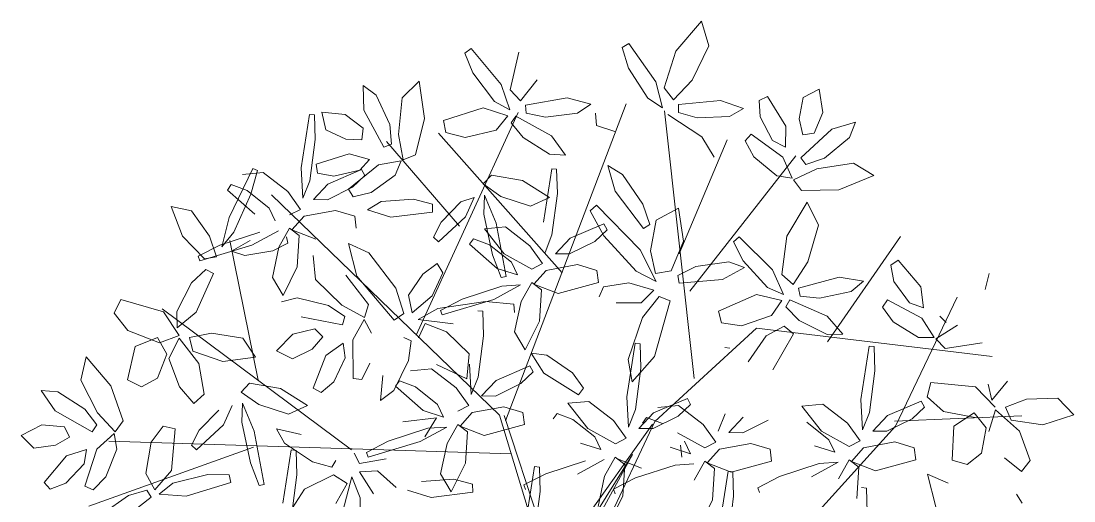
# Model space of a CAD drawing. Header units: inches. Extents: x -9985691 to 3643, y -3270716 to 4788.
# Drawn here: x -4986704.92 to -4986667.15, y -3264624.21 to -3264606.98 of the extents above; entities that cross this region are included whole.
import ezdxf

# ---------------------------------------------------------------- set-up
doc = ezdxf.new("R2010")
doc.units = ezdxf.units.IN
doc.header["$LTSCALE"] = 2
doc.header["$MEASUREMENT"] = 0
doc.layers.get('0').update_dxf_attribs({"linetype": 'CONTINUOUS'})
doc.layers.add('plants', color=105, linetype='CONTINUOUS', lineweight=18)

# ---------------------------------------------------------------- blocks, each defined once
blk = doc.blocks.new('Planta(planta)002')
at = {"color": 64}
for p, q in [((0.5784, 0.4298), (0.574, 0.446)), ((0.6081, 0.3782), (0.6101, 0.4122)), ((0.6101, 0.4122), (0.6318, 0.4104)), ((0.6318, 0.4104), (0.6541, 0.3675)), ((0.6858, 0.3877), (0.7302, 0.4131)), ((0.7302, 0.4131), (0.7324, 0.3773)), ((0.6584, 0.3463), (0.6858, 0.3877)), ((0.7324, 0.3773), (0.6986, 0.3419)), ((0.5615, 0.3422), (0.5894, 0.3469)), ((0.3516, 0.1386), (0.408, 0.1708)), ((0.281, 0.1062), (0.2277, 0.1432)), ((0.3124, 0.1319), (0.3161, 0.1252)), ((0.3161, 0.1252), (0.3516, 0.1386)), ((0.2335, 0.12), (0.3039, 0.0737)), ((0.2549, 0.0858), (0.207, 0.0994)), ((0.3084, 0.0799), (0.281, 0.1062)), ((0.3062, 0.0784), (0.3608, 0.1133)), ((0.3732, 0.099), (0.3598, 0.0707)), ((0.3608, 0.1133), (0.3732, 0.099)), ((0.2929, 0.0553), (0.2549, 0.0858)), ((0.2917, 0.0409), (0.3062, 0.0784)), ((0.3039, 0.0737), (0.3084, 0.0799)), ((0.3598, 0.0707), (0.3203, 0.0407)), ((0.4044, 0.0665), (0.3637, 0.0503)), ((0.2914, 0.0364), (0.2929, 0.0553)), ((0.3637, 0.0503), (0.3492, 0.034)), ((0.2584, 0.0441), (0.2914, 0.0364)), ((0.3203, 0.0407), (0.2917, 0.0409)), ((0.3492, 0.034), (0.3823, 0.0346)), ((0.2558, 0.0061), (0.2769, 0.0263)), ((0.3069, 0.0226), (0.2956, -0.0249)), ((0.3245, 0.0293), (0.3069, 0.0226)), ((0.3318, -0.0038), (0.3245, 0.0293)), ((0.3672, 0.0102), (0.3399, 0.0206)), ((0.1994, -0.0261), (0.2558, 0.0061)), ((0.285, 0.0122), (0.2713, -0.018)), ((0.272, 0.0057), (0.2844, -0.0086)), ((0.2935, -0.0079), (0.285, 0.0122)), ((0.1661, -0.0218), (0.1182, -0.0083)), ((0.328, -0.0519), (0.3318, -0.0038)), ((0.1639, -0.0395), (0.1994, -0.0261)), ((0.2042, -0.0524), (0.1661, -0.0218)), ((0.2029, -0.0668), (0.2174, -0.0293)), ((0.1278, -0.0394), (0.1696, -0.0635)), ((0.1602, -0.0328), (0.1639, -0.0395)), ((0.3156, -0.0412), (0.2749, -0.0574)), ((0.3419, -0.0394), (0.3156, -0.0412)), ((0.3454, -0.0493), (0.3419, -0.0394)), ((0.1696, -0.0635), (0.2026, -0.0712)), ((0.2026, -0.0712), (0.2042, -0.0524)), ((0.2749, -0.0574), (0.2604, -0.0737)), ((0.2809, -0.0762), (0.2906, -0.0517)), ((0.2935, -0.0731), (0.3454, -0.0493)), ((0.304, -0.074), (0.328, -0.0519)), ((0.1881, -0.0813), (0.1435, -0.0968)), ((0.2357, -0.0783), (0.2181, -0.085)), ((0.243, -0.1114), (0.2357, -0.0783)), ((0.2604, -0.0737), (0.2935, -0.0731)), ((0.2704, -0.0751), (0.2809, -0.0762)), ((0.1962, -0.0955), (0.1825, -0.1257)), ((0.2047, -0.1156), (0.1962, -0.0955)), ((0.2181, -0.085), (0.2069, -0.1326)), ((0.2511, -0.0871), (0.2843, -0.1207)), ((0.2785, -0.0974), (0.2511, -0.0871)), ((0.037, -0.108), (0.1073, -0.1543)), ((0.1106, -0.1337), (0.167, -0.1016)), ((0.2392, -0.1596), (0.243, -0.1114)), ((0.1118, -0.1481), (0.0844, -0.1218)), ((0.2018, -0.1593), (0.2047, -0.1156)), ((0.0751, -0.1472), (0.1106, -0.1337)), ((0.2069, -0.1326), (0.2152, -0.1817)), ((0.1073, -0.1543), (0.1118, -0.1481)), ((0.1921, -0.1838), (0.2018, -0.1593)), ((0.2152, -0.1817), (0.2392, -0.1596)), ((0.2249, -0.2409), (0.2362, -0.1785)), ((0.2362, -0.1785), (0.2488, -0.1795)), ((0.2488, -0.1795), (0.2549, -0.2083)), ((0.1817, -0.1827), (0.1921, -0.1838)), ((0.0905, -0.2446), (0.1452, -0.2097)), ((0.1452, -0.2097), (0.1576, -0.2239)), ((0.2549, -0.2083), (0.2488, -0.2566)), ((0.1576, -0.2239), (0.1442, -0.2523)), ((0.2346, -0.2767), (0.2249, -0.2409)), ((0.1442, -0.2523), (0.1047, -0.2823)), ((0.1888, -0.2565), (0.148, -0.2727)), ((0.2151, -0.2547), (0.1888, -0.2565)), ((0.2186, -0.2646), (0.2151, -0.2547)), ((0.2488, -0.2566), (0.2346, -0.2767)), ((0.148, -0.2727), (0.1336, -0.289)), ((0.1667, -0.2884), (0.2186, -0.2646)), ((-0.0615, -0.3309), (-0.0614, -0.2918)), ((0.1047, -0.2823), (0.0761, -0.2821)), ((0.1089, -0.2936), (0.0913, -0.3004)), ((0.1162, -0.3268), (0.1089, -0.2936)), ((0.1336, -0.289), (0.1667, -0.2884)), ((0.2323, -0.2869), (0.242, -0.318)), ((0.2802, -0.3005), (0.2323, -0.2869)), ((0.0613, -0.2966), (0.0167, -0.3121)), ((0.0402, -0.3169), (0.0613, -0.2966)), ((0.0694, -0.3108), (0.0556, -0.341)), ((0.0778, -0.3309), (0.0694, -0.3108)), ((0.1243, -0.3024), (0.1574, -0.336)), ((0.1516, -0.3128), (0.1243, -0.3024)), ((-0.1107, -0.3224), (-0.0951, -0.3538)), ((-0.0925, -0.3111), (-0.0816, -0.3503)), ((0.0167, -0.3121), (-0.0554, -0.3557)), ((-0.0162, -0.349), (0.0402, -0.3169)), ((0.0613, -0.3179), (0.0216, -0.3525)), ((0.0268, -0.3116), (0.0613, -0.3179)), ((0.1123, -0.3749), (0.1162, -0.3268)), ((0.1227, -0.3736), (0.1378, -0.3241)), ((0.1378, -0.3241), (0.1691, -0.3473)), ((0.2049, -0.3498), (0.1516, -0.3128)), ((0.242, -0.318), (0.2838, -0.3422)), ((-0.0951, -0.3538), (-0.1441, -0.3285)), ((-0.0816, -0.3503), (-0.0615, -0.3309)), ((-0.0717, -0.3589), (-0.0387, -0.3333)), ((0.0556, -0.341), (0.0548, -0.3981)), ((0.075, -0.3746), (0.0778, -0.3309)), ((0.2642, -0.338), (0.273, -0.348)), ((-0.1426, -0.3446), (-0.1078, -0.3525)), ((-0.1078, -0.3525), (-0.112, -0.3771)), ((-0.0652, -0.3759), (-0.0717, -0.3589)), ((-0.0554, -0.3557), (-0.0517, -0.3625)), ((-0.0517, -0.3625), (-0.0162, -0.349)), ((0.1691, -0.3473), (0.1709, -0.3962)), ((0.2323, -0.3761), (0.2049, -0.3498)), ((0.273, -0.348), (0.2463, -0.3832)), ((0.0653, -0.3992), (0.075, -0.3746)), ((0.0884, -0.397), (0.1123, -0.3749)), ((0.2577, -0.3755), (0.1856, -0.4191)), ((0.2278, -0.3823), (0.2323, -0.3761)), ((-0.1052, -0.3871), (-0.1191, -0.415)), ((-0.0928, -0.3894), (-0.1052, -0.3871)), ((0.2463, -0.3832), (0.1887, -0.4307)), ((0.2248, -0.4124), (0.2811, -0.3802)), ((0.0481, -0.3957), (0.0227, -0.4005)), ((0.0227, -0.4005), (0.054, -0.4242)), ((0.0979, -0.4101), (0.0481, -0.3957)), ((0.0548, -0.3981), (0.0653, -0.3992)), ((0.1555, -0.4421), (0.187, -0.3968)), ((0.1709, -0.3962), (0.1584, -0.4296)), ((0.1238, -0.4276), (0.0979, -0.4101)), ((0.1584, -0.4296), (0.1346, -0.4222)), ((0.1856, -0.4191), (0.1893, -0.4258)), ((0.1893, -0.4258), (0.2248, -0.4124)), ((0.1198, -0.4396), (0.1238, -0.4276)), ((0.1887, -0.4307), (0.1555, -0.4421)), ((-0.1187, -0.4909), (-0.0993, -0.4567)), ((0.0194, -0.4552), (0.0276, -0.4439)), ((0.0638, -0.4961), (0.0194, -0.4552)), ((0.0276, -0.4439), (0.0548, -0.452)), ((-0.0299, -0.4776), (-0.0044, -0.474)), ((-0.0044, -0.474), (0.0353, -0.4858)), ((0.1412, -0.5579), (0.1296, -0.4687)), ((-0.0593, -0.4794), (-0.0893, -0.4923)), ((-0.0678, -0.5285), (-0.0593, -0.4794)), ((-0.0331, -0.4912), (-0.0299, -0.4776)), ((0.0353, -0.4858), (0.0496, -0.5036)), ((0.0909, -0.4811), (0.0989, -0.5042)), ((-0.0893, -0.4923), (-0.1089, -0.5364)), ((0.0175, -0.5104), (-0.0331, -0.4912)), ((0.0496, -0.5036), (0.0175, -0.5104)), ((0.0989, -0.5042), (0.0638, -0.4961)), ((0.0924, -0.5447), (0.1017, -0.5058)), ((0.1017, -0.5058), (0.1207, -0.5147)), ((0.0365, -0.5796), (0.0705, -0.5236)), ((0.0705, -0.5236), (0.0825, -0.5293)), ((0.1207, -0.5147), (0.131, -0.5717)), ((-0.1089, -0.5364), (-0.113, -0.5701)), ((-0.0942, -0.5696), (-0.0678, -0.5285)), ((-0.021, -0.5457), (0.0107, -0.5329)), ((0.0107, -0.5329), (0.0358, -0.5334)), ((0.0358, -0.5334), (0.0368, -0.5514)), ((0.0825, -0.5293), (0.078, -0.5595)), ((-0.1379, -0.5663), (-0.1693, -0.5558)), ((-0.0285, -0.5726), (-0.021, -0.5457)), ((0.0368, -0.5514), (0.0079, -0.5711)), ((0.0946, -0.602), (0.0924, -0.5447)), ((-0.3905, -0.5745), (-0.328, -0.5638)), ((-0.328, -0.5638), (-0.3246, -0.5759)), ((-0.316, -0.5674), (-0.2758, -0.5682)), ((-0.3064, -0.5944), (-0.316, -0.5674)), ((-0.2758, -0.5682), (-0.2243, -0.6075)), ((-0.2261, -0.561), (-0.2261, -0.5715)), ((-0.2261, -0.5715), (-0.2007, -0.5785)), ((-0.113, -0.5701), (-0.0942, -0.5696)), ((0.0079, -0.5711), (-0.0285, -0.5726)), ((0.078, -0.5595), (0.0544, -0.6039)), ((-0.3246, -0.5759), (-0.3496, -0.5916)), ((-0.2007, -0.5785), (-0.1569, -0.5768)), ((-0.3496, -0.5916), (-0.3971, -0.6024)), ((-0.2647, -0.6212), (-0.3064, -0.5944)), ((-0.0968, -0.6228), (-0.0578, -0.5899)), ((-0.0578, -0.5899), (-0.0491, -0.6246)), ((0.0544, -0.6039), (0.033, -0.6179)), ((-0.2335, -0.6241), (-0.2647, -0.6212)), ((-0.2243, -0.6075), (-0.2335, -0.6241)), ((-0.1758, -0.6125), (-0.1541, -0.6103)), ((-0.1715, -0.6463), (-0.1758, -0.6125)), ((-0.1541, -0.6103), (-0.1244, -0.6485)), ((-0.3804, -0.6384), (-0.352, -0.6374)), ((-0.352, -0.6374), (-0.3086, -0.6535)), ((-0.1163, -0.6686), (-0.0968, -0.6228)), ((-0.0491, -0.6246), (-0.076, -0.6656)), ((0.0421, -0.6225), (0.0517, -0.6537)), ((0.09, -0.6361), (0.0421, -0.6225)), ((-0.3846, -0.6517), (-0.3804, -0.6384)), ((-0.3294, -0.6763), (-0.3846, -0.6517)), ((-0.3086, -0.6535), (-0.2936, -0.6729)), ((-0.1497, -0.6886), (-0.1715, -0.6463)), ((-0.1244, -0.6485), (-0.1155, -0.6974)), ((-0.1039, -0.6866), (-0.1163, -0.6686)), ((-0.076, -0.6656), (-0.1039, -0.6866)), ((-0.4011, -0.677), (-0.3597, -0.6757)), ((-0.3597, -0.6757), (-0.3406, -0.688)), ((-0.2936, -0.6729), (-0.3294, -0.6763)), ((-0.2904, -0.6735), (-0.2696, -0.6759)), ((-0.2869, -0.7134), (-0.2904, -0.6735)), ((-0.2696, -0.6759), (-0.2417, -0.7267)), ((-0.2109, -0.6901), (-0.1843, -0.6805)), ((-0.1843, -0.6805), (-0.1471, -0.6951)), ((-0.3689, -0.7046), (-0.4229, -0.7025)), ((-0.3406, -0.688), (-0.3689, -0.7046)), ((-0.3288, -0.7643), (-0.3144, -0.7003)), ((-0.3144, -0.7003), (-0.3012, -0.7019)), ((-0.3012, -0.7019), (-0.2958, -0.7319)), ((-0.2175, -0.7137), (-0.2109, -0.6901)), ((-0.1155, -0.6974), (-0.1497, -0.6886)), ((-0.1471, -0.6951), (-0.1371, -0.7234)), ((-0.1413, -0.7155), (-0.1125, -0.7003)), ((-0.1125, -0.7003), (-0.1014, -0.7432)), ((-0.2666, -0.767), (-0.2869, -0.7134)), ((-0.1711, -0.7393), (-0.2175, -0.7137)), ((-0.1603, -0.7648), (-0.1413, -0.7155)), ((-0.1058, -0.7105), (-0.0677, -0.7053)), ((-0.0873, -0.7282), (-0.1058, -0.7105)), ((-0.3941, -0.7504), (-0.3681, -0.7281)), ((-0.3681, -0.7281), (-0.3442, -0.7206)), ((-0.3442, -0.7206), (-0.3375, -0.7373)), ((-0.2958, -0.7319), (-0.3042, -0.7816)), ((-0.2417, -0.7267), (-0.234, -0.7851)), ((-0.1371, -0.7234), (-0.1711, -0.7393)), ((-0.3375, -0.7373), (-0.3587, -0.7652)), ((-0.1014, -0.7432), (-0.1321, -0.8053)), ((-0.3587, -0.7652), (-0.3927, -0.7782)), ((-0.32, -0.8017), (-0.3288, -0.7643)), ((-0.234, -0.7851), (-0.2666, -0.767)), ((-0.1543, -0.7986), (-0.1603, -0.7648)), ((-0.3042, -0.7816), (-0.32, -0.8017)), ((-0.1321, -0.8053), (-0.1543, -0.7986))]:
    blk.add_line(p, q, dxfattribs=at)
at = {"color": 66}
for p, q in [((0.6541, 0.3675), (0.654, 0.3177)), ((0.5089, 0.3064), (0.4799, 0.3503)), ((0.5894, 0.3469), (0.6233, 0.3257)), ((0.6673, 0.3263), (0.6584, 0.3463)), ((0.5198, 0.3397), (0.5089, 0.3064)), ((0.5507, 0.3202), (0.5615, 0.3422)), ((0.654, 0.3177), (0.622, 0.3327)), ((0.6986, 0.3419), (0.6673, 0.3263)), ((0.5917, 0.2866), (0.5507, 0.3202)), ((0.6233, 0.3257), (0.6281, 0.2961)), ((0.6564, 0.3144), (0.6596, 0.2702)), ((0.6281, 0.2961), (0.5917, 0.2866)), ((0.5978, 0.2595), (0.6253, 0.3046)), ((0.6612, 0.3031), (0.6996, 0.3013)), ((0.6761, 0.2824), (0.6612, 0.3031)), ((0.4289, 0.2509), (0.4015, 0.2771)), ((0.4583, 0.243), (0.513, 0.278)), ((0.5254, 0.2637), (0.512, 0.2353)), ((0.513, 0.278), (0.5254, 0.2637)), ((0.6596, 0.2702), (0.6181, 0.2147)), ((0.4451, 0.2199), (0.4071, 0.2505)), ((0.4244, 0.2446), (0.4289, 0.2509)), ((0.5976, 0.2253), (0.5978, 0.2595)), ((0.4439, 0.2055), (0.4583, 0.243)), ((0.512, 0.2353), (0.4725, 0.2053)), ((0.5566, 0.2312), (0.5159, 0.2149)), ((0.5829, 0.2329), (0.5566, 0.2312)), ((0.5864, 0.223), (0.5829, 0.2329)), ((0.6721, 0.1957), (0.7173, 0.2319)), ((0.4436, 0.2011), (0.4451, 0.2199)), ((0.5159, 0.2149), (0.5014, 0.1987)), ((0.5345, 0.1992), (0.5864, 0.223)), ((0.6181, 0.2147), (0.5976, 0.2253)), ((0.4106, 0.2088), (0.4436, 0.2011)), ((0.4725, 0.2053), (0.4439, 0.2055)), ((0.5014, 0.1987), (0.5345, 0.1992)), ((0.4291, 0.191), (0.3845, 0.1755)), ((0.408, 0.1708), (0.4291, 0.191)), ((0.4591, 0.1873), (0.4478, 0.1397)), ((0.4767, 0.194), (0.4591, 0.1873)), ((0.484, 0.1609), (0.4767, 0.194)), ((0.4921, 0.1852), (0.5252, 0.1517)), ((0.5194, 0.1749), (0.4921, 0.1852)), ((0.6733, 0.1747), (0.6721, 0.1957)), ((0.712, 0.1851), (0.6733, 0.1747)), ((0.4372, 0.1768), (0.4234, 0.1467)), ((0.4456, 0.1568), (0.4372, 0.1768)), ((0.5727, 0.1378), (0.5194, 0.1749)), ((0.6568, 0.1534), (0.6733, 0.1715)), ((0.6733, 0.1715), (0.6829, 0.1368)), ((0.7039, 0.1558), (0.7032, 0.1691)), ((0.7822, 0.18), (0.8047, 0.1679)), ((0.4428, 0.113), (0.4456, 0.1568)), ((0.4801, 0.1128), (0.484, 0.1609)), ((0.5252, 0.1517), (0.5956, 0.1053)), ((0.6485, 0.1079), (0.6568, 0.1534)), ((0.4478, 0.1397), (0.4562, 0.0907)), ((0.6001, 0.1115), (0.5727, 0.1378)), ((0.6829, 0.1368), (0.6682, 0.0782)), ((0.6875, 0.1069), (0.6963, 0.1279)), ((0.6963, 0.1279), (0.7176, 0.1029)), ((0.4562, 0.0907), (0.4801, 0.1128)), ((0.5956, 0.1053), (0.6001, 0.1115)), ((0.6543, 0.0801), (0.6485, 0.1079)), ((0.696, 0.0663), (0.6875, 0.1069)), ((0.6682, 0.0782), (0.6543, 0.0801)), ((0.4434, -0.0593), (0.4479, -0.0531)), ((0.3317, -0.1345), (0.2785, -0.0974)), ((0.2843, -0.1207), (0.3546, -0.167)), ((0.3069, -0.1305), (0.3595, -0.131)), ((0.3285, -0.1581), (0.3069, -0.1305)), ((0.3591, -0.1608), (0.3317, -0.1345)), ((0.3595, -0.131), (0.44, -0.171)), ((0.3919, -0.1853), (0.3285, -0.1581)), ((0.3546, -0.167), (0.3591, -0.1608)), ((0.44, -0.171), (0.4336, -0.188)), ((0.4336, -0.188), (0.3919, -0.1853)), ((0.4074, -0.2022), (0.3814, -0.2315)), ((0.4353, -0.201), (0.4074, -0.2022)), ((0.4175, -0.2376), (0.4353, -0.201)), ((0.4386, -0.2412), (0.4477, -0.2074)), ((0.3864, -0.2624), (0.4175, -0.2376)), ((0.4459, -0.3156), (0.4386, -0.2412)), ((0.3705, -0.2571), (0.3864, -0.2624)), ((0.3315, -0.3079), (0.3862, -0.273)), ((0.3862, -0.273), (0.3985, -0.2873)), ((0.3985, -0.2873), (0.3852, -0.3157)), ((0.3183, -0.331), (0.2802, -0.3005)), ((0.3171, -0.3454), (0.3315, -0.3079)), ((0.3852, -0.3157), (0.3457, -0.3456)), ((0.4298, -0.3198), (0.389, -0.3361)), ((0.4561, -0.318), (0.4298, -0.3198)), ((0.4596, -0.3279), (0.4561, -0.318)), ((0.2838, -0.3422), (0.3168, -0.3499)), ((0.3168, -0.3499), (0.3183, -0.331)), ((0.389, -0.3361), (0.3745, -0.3523)), ((0.3022, -0.36), (0.2577, -0.3755)), ((0.2811, -0.3802), (0.3022, -0.36)), ((0.3457, -0.3456), (0.3171, -0.3454)), ((0.3499, -0.357), (0.3322, -0.3637)), ((0.3571, -0.3901), (0.3499, -0.357)), ((0.3104, -0.3741), (0.2966, -0.4043)), ((0.3188, -0.3942), (0.3104, -0.3741)), ((0.3322, -0.3637), (0.321, -0.4112)), ((0.2968, -0.3856), (0.2905, -0.39)), ((0.2905, -0.39), (0.3076, -0.4239)), ((0.3478, -0.4527), (0.2968, -0.3856)), ((0.3533, -0.4382), (0.3571, -0.3901)), ((0.2966, -0.4043), (0.2958, -0.4614)), ((0.316, -0.438), (0.3188, -0.3942)), ((0.3076, -0.4239), (0.3455, -0.4765)), ((0.321, -0.4112), (0.3294, -0.4603)), ((0.3063, -0.4625), (0.316, -0.438)), ((0.3294, -0.4603), (0.3533, -0.4382)), ((0.1974, -0.4503), (0.1571, -0.4559)), ((0.1571, -0.4559), (0.1737, -0.4784)), ((0.2353, -0.4622), (0.1974, -0.4503)), ((0.3679, -0.4954), (0.3478, -0.4527)), ((0.1296, -0.4687), (0.1473, -0.4646)), ((0.1473, -0.4646), (0.1683, -0.5007)), ((0.2398, -0.4784), (0.2353, -0.4622)), ((0.2958, -0.4614), (0.3063, -0.4625)), ((0.1737, -0.4784), (0.2125, -0.4837)), ((0.2125, -0.4837), (0.2398, -0.4784)), ((0.3455, -0.4765), (0.3679, -0.4954)), ((0.3836, -0.4751), (0.3795, -0.5088)), ((0.1683, -0.5007), (0.1811, -0.5685)), ((0.3232, -0.4945), (0.2664, -0.4997)), ((0.2664, -0.4997), (0.2664, -0.5102)), ((0.3547, -0.505), (0.3232, -0.4945)), ((0.3356, -0.5155), (0.3547, -0.505)), ((0.2664, -0.5102), (0.2918, -0.5172)), ((0.2918, -0.5172), (0.3356, -0.5155)), ((0.2448, -0.5803), (0.2944, -0.5375)), ((0.2944, -0.5375), (0.3035, -0.5462)), ((0.3035, -0.5462), (0.2894, -0.5731)), ((0.1703, -0.6018), (0.1412, -0.5579)), ((0.1811, -0.5685), (0.1703, -0.6018)), ((0.2289, -0.615), (0.2448, -0.5803)), ((0.2894, -0.5731), (0.2531, -0.6079)), ((0.1959, -0.6086), (0.2083, -0.6229)), ((0.2531, -0.6079), (0.2289, -0.615)), ((0.2526, -0.6288), (0.2978, -0.619)), ((0.2978, -0.619), (0.3209, -0.6273)), ((0.3239, -0.6261), (0.3427, -0.6169)), ((0.0517, -0.6537), (0.0935, -0.6778)), ((0.0827, -0.681), (0.0485, -0.7085)), ((0.1073, -0.6716), (0.0827, -0.681)), ((-0.0677, -0.7053), (-0.0054, -0.7258)), ((0.0674, -0.7111), (-0.0047, -0.7547)), ((0.0345, -0.748), (0.0909, -0.7158)), ((0.0485, -0.7085), (0.0395, -0.7283)), ((0.0395, -0.7283), (0.071, -0.718)), ((-0.0387, -0.7412), (-0.0873, -0.7282)), ((-0.0054, -0.7258), (-0.0083, -0.7388)), ((-0.0083, -0.7388), (-0.0387, -0.7412)), ((-0.001, -0.7615), (0.0345, -0.748)), ((0.0172, -0.74), (0.0024, -0.7516)), ((0.0024, -0.7516), (0.0056, -0.8003)), ((0.0339, -0.7695), (0.0172, -0.74)), ((0.0345, -0.7439), (0.0761, -0.7662)), ((0.0637, -0.7457), (0.0345, -0.7439)), ((0.1064, -0.7399), (0.1056, -0.797)), ((-0.0047, -0.7547), (-0.001, -0.7615)), ((0.0444, -0.8166), (0.0339, -0.7695)), ((0.0056, -0.8003), (0.028, -0.8448)), ((0.028, -0.8448), (0.0444, -0.8166))]:
    blk.add_line(p, q, dxfattribs=at)
at = {"color": 44}
for p, q in [((0.5357, 0.213), (0.6745, 0.3539)), ((0.4984, -0.0432), (0.7119, 0.2578)), ((0.2048, 0.2194), (0.5304, 0.2194)), ((0.5304, 0.2194), (0.7439, 0.1554)), ((0.5571, 0.0529), (0.7546, 0.0272)), ((0.0139, 0.0198), (0.2849, -0.0624)), ((0.2233, -0.0539), (0, 0)), ((0.0116, -0.0155), (0.2233, -0.0539)), ((-0.0011, -0.0294), (0.2795, -0.0624)), ((-0.0011, -0.0294), (0.13, -0.2482)), ((0.0116, -0.027), (0.1348, -0.2425)), ((0.2849, -0.0624), (0.4984, -0.0432)), ((0.3756, -0.0624), (0.6532, -0.3763)), ((0.4717, -0.1585), (0.7386, -0.1777)), ((0.0972, -0.1949), (-0.3077, -0.671)), ((0.5037, -0.2098), (0.6852, -0.2738)), ((0.13, -0.2354), (0.6211, -0.4276)), ((0.13, -0.2482), (0.1461, -0.7414)), ((0.3596, -0.3251), (0.3916, -0.6133)), ((-0.0644, -0.3828), (-0.0995, -0.7478)), ((0.1354, -0.4276), (0.4984, -0.5429)), ((-0.1635, -0.498), (-0.4038, -0.6261)), ((0.3062, -0.4916), (0.3276, -0.6646)), ((-0.0817, -0.5628), (0.05, -0.7414))]:
    blk.add_line(p, q, dxfattribs=at)
at = {"color": 68}
for p, q in [((0.7176, 0.1029), (0.7249, 0.0493)), ((0.7114, 0.0457), (0.696, 0.0663)), ((0.5648, 0.0449), (0.5818, 0.0627)), ((0.5818, 0.0627), (0.5862, 0.0259)), ((0.7249, 0.0493), (0.7114, 0.0457)), ((0.5518, -0.002), (0.5648, 0.0449)), ((0.4676, 0.0194), (0.5309, 0.0055)), ((0.5862, 0.0259), (0.5661, -0.0342)), ((0.5988, -0.0018), (0.6397, 0.0275)), ((0.6397, 0.0275), (0.6647, 0.031)), ((0.6647, 0.031), (0.644, -0.0011)), ((0.5309, 0.0055), (0.5296, -0.0133)), ((0.5296, -0.0133), (0.5001, -0.024)), ((0.5538, -0.0314), (0.5518, -0.002)), ((0.581, -0.0264), (0.5988, -0.0018)), ((0.644, -0.0011), (0.5887, -0.0363)), ((0.5001, -0.024), (0.451, -0.0173)), ((0.5661, -0.0342), (0.5538, -0.0314)), ((0.5887, -0.0363), (0.581, -0.0264)), ((0.4855, -0.0627), (0.5289, -0.0387)), ((0.5289, -0.0387), (0.5572, -0.043)), ((0.5572, -0.043), (0.5375, -0.0781)), ((0.5571, -0.073), (0.5658, -0.0474)), ((0.5658, -0.0474), (0.5826, -0.0858)), ((0.5873, -0.0468), (0.5871, -0.0701)), ((0.6286, -0.0532), (0.5873, -0.0468)), ((0.4683, -0.0889), (0.4855, -0.0627)), ((0.6821, -0.0791), (0.6286, -0.0532)), ((0.5375, -0.0781), (0.4784, -0.1048)), ((0.5621, -0.1288), (0.5571, -0.073)), ((0.5871, -0.0701), (0.6366, -0.1043)), ((0.6967, -0.1165), (0.6821, -0.0791)), ((0.7442, -0.0928), (0.7973, -0.0674)), ((0.7973, -0.0674), (0.7902, -0.104)), ((0.4784, -0.1048), (0.4683, -0.0889)), ((0.5826, -0.0858), (0.5859, -0.1585)), ((0.7044, -0.1349), (0.7442, -0.0928)), ((0.6366, -0.1043), (0.6967, -0.1165)), ((0.7902, -0.104), (0.7454, -0.1399)), ((0.5563, -0.1203), (0.5191, -0.1331)), ((0.5461, -0.1441), (0.5563, -0.1203)), ((0.5741, -0.16), (0.5621, -0.1288)), ((0.5191, -0.1331), (0.4697, -0.1792)), ((0.5063, -0.1775), (0.5461, -0.1441)), ((0.7086, -0.1555), (0.7044, -0.1349)), ((0.7454, -0.1399), (0.7086, -0.1555)), ((0.7389, -0.157), (0.7658, -0.1426)), ((0.7658, -0.1426), (0.8156, -0.1352)), ((0.8396, -0.1441), (0.8068, -0.164)), ((0.8156, -0.1352), (0.8396, -0.1441)), ((0.5859, -0.1585), (0.5741, -0.16)), ((0.6952, -0.1789), (0.709, -0.1587)), ((0.709, -0.1587), (0.7233, -0.1917)), ((0.7415, -0.17), (0.7389, -0.157)), ((0.4697, -0.1792), (0.4773, -0.1891)), ((0.4773, -0.1891), (0.5063, -0.1775)), ((0.6933, -0.2252), (0.6952, -0.1789)), ((0.8068, -0.164), (0.7415, -0.17)), ((0.7233, -0.1917), (0.7169, -0.2518)), ((0.77, -0.1921), (0.7838, -0.1806)), ((0.7845, -0.2125), (0.77, -0.1921)), ((0.7838, -0.1806), (0.8169, -0.1921)), ((0.8169, -0.1921), (0.8397, -0.2204)), ((0.4477, -0.2074), (0.4677, -0.2588)), ((0.4564, -0.2168), (0.4758, -0.2011)), ((0.4758, -0.2011), (0.5228, -0.2183)), ((0.732, -0.2208), (0.7378, -0.1987)), ((0.7378, -0.1987), (0.7624, -0.2205)), ((0.8137, -0.2304), (0.7845, -0.2125)), ((0.4772, -0.2457), (0.4564, -0.2168)), ((0.5228, -0.2183), (0.5555, -0.2585)), ((0.7029, -0.2519), (0.6933, -0.2252)), ((0.7461, -0.2597), (0.732, -0.2208)), ((0.7624, -0.2205), (0.777, -0.2726)), ((0.8397, -0.2204), (0.8137, -0.2304)), ((0.4677, -0.2588), (0.4734, -0.3557)), ((0.5187, -0.2716), (0.4772, -0.2457)), ((0.5555, -0.2585), (0.5187, -0.2716)), ((0.7169, -0.2518), (0.7029, -0.2519)), ((0.7642, -0.278), (0.7461, -0.2597)), ((0.4954, -0.2775), (0.5069, -0.2744)), ((0.509, -0.349), (0.4954, -0.2775)), ((0.5069, -0.2744), (0.5232, -0.3035)), ((0.6515, -0.2704), (0.6622, -0.306)), ((0.777, -0.2726), (0.7642, -0.278)), ((0.7146, -0.2952), (0.7386, -0.2875)), ((0.7386, -0.2875), (0.7237, -0.3227)), ((0.5232, -0.3035), (0.5361, -0.358)), ((0.6622, -0.306), (0.6526, -0.3687)), ((0.6793, -0.3311), (0.7146, -0.2952)), ((0.4603, -0.3574), (0.4459, -0.3156)), ((0.7237, -0.3227), (0.6753, -0.3668)), ((0.4077, -0.3518), (0.4596, -0.3279)), ((0.666, -0.3584), (0.6793, -0.3311)), ((0.3745, -0.3523), (0.4077, -0.3518)), ((0.4734, -0.3557), (0.4603, -0.3574)), ((0.5311, -0.3846), (0.509, -0.349)), ((0.5361, -0.358), (0.5311, -0.3846)), ((0.6753, -0.3668), (0.666, -0.3584)), ((0.3926, -0.3761), (0.3652, -0.3658)), ((0.4459, -0.4131), (0.3926, -0.3761)), ((0.6504, -0.4084), (0.6546, -0.3817)), ((0.6546, -0.3817), (0.6778, -0.4166)), ((0.7174, -0.3766), (0.6756, -0.3774)), ((0.6756, -0.3774), (0.6794, -0.4004)), ((0.7746, -0.393), (0.7174, -0.3766)), ((0.3984, -0.3993), (0.4688, -0.4456)), ((0.6649, -0.4625), (0.6504, -0.4084)), ((0.6794, -0.4004), (0.7341, -0.4256)), ((0.7954, -0.4274), (0.7746, -0.393)), ((0.4332, -0.4181), (0.4033, -0.431)), ((0.4247, -0.4672), (0.4332, -0.4181)), ((0.4733, -0.4394), (0.4459, -0.4131)), ((0.5656, -0.4392), (0.5781, -0.4105)), ((0.6778, -0.4166), (0.6934, -0.4877)), ((0.4033, -0.431), (0.3836, -0.4751)), ((0.4688, -0.4456), (0.4733, -0.4394)), ((0.5783, -0.4532), (0.5656, -0.4392)), ((0.7341, -0.4256), (0.7954, -0.4274)), ((0.4834, -0.4634), (0.4987, -0.4441)), ((0.4987, -0.4441), (0.5065, -0.4804)), ((0.3984, -0.5083), (0.4247, -0.4672)), ((0.4749, -0.5113), (0.4834, -0.4634)), ((0.5216, -0.5068), (0.5596, -0.4738)), ((0.5596, -0.4738), (0.5842, -0.468)), ((0.5842, -0.468), (0.5665, -0.5019)), ((0.682, -0.4912), (0.6649, -0.4625)), ((0.5065, -0.4804), (0.492, -0.5421)), ((0.6934, -0.4877), (0.682, -0.4912)), ((0.5061, -0.5329), (0.5216, -0.5068)), ((0.5665, -0.5019), (0.5148, -0.5421)), ((0.3795, -0.5088), (0.3984, -0.5083)), ((0.4795, -0.5404), (0.4749, -0.5113)), ((0.5148, -0.5421), (0.5061, -0.5329)), ((0.4145, -0.5779), (0.4554, -0.55)), ((0.4554, -0.55), (0.484, -0.5517)), ((0.484, -0.5517), (0.4676, -0.5884)), ((0.492, -0.5421), (0.4795, -0.5404)), ((0.4867, -0.5816), (0.493, -0.5553)), ((0.493, -0.5553), (0.5133, -0.5919)), ((0.5143, -0.5526), (0.5162, -0.5759)), ((0.556, -0.5552), (0.5143, -0.5526)), ((0.3997, -0.6055), (0.4145, -0.5779)), ((0.4676, -0.5884), (0.4113, -0.6205)), ((0.4968, -0.6366), (0.4867, -0.5816)), ((0.5162, -0.5759), (0.5687, -0.6053)), ((0.1198, -0.6295), (0.0946, -0.602)), ((0.4113, -0.6205), (0.3997, -0.6055)), ((0.5133, -0.5919), (0.5232, -0.664)), ((0.3427, -0.6169), (0.3936, -0.6447)), ((0.1281, -0.6667), (0.09, -0.6361)), ((0.2083, -0.6229), (0.1949, -0.6513)), ((0.2292, -0.6449), (0.2526, -0.6288)), ((0.3209, -0.6273), (0.2925, -0.6495)), ((0.3483, -0.6578), (0.3239, -0.6261)), ((0.5116, -0.6665), (0.4968, -0.6366)), ((0.1268, -0.6811), (0.1413, -0.6436)), ((0.1949, -0.6513), (0.1555, -0.6813)), ((0.2328, -0.6584), (0.2292, -0.6449)), ((0.2925, -0.6495), (0.2328, -0.6584)), ((0.2658, -0.6537), (0.2395, -0.6555)), ((0.2693, -0.6636), (0.2658, -0.6537)), ((0.3936, -0.6447), (0.4315, -0.6897)), ((0.1266, -0.6855), (0.1281, -0.6667)), ((0.2395, -0.6555), (0.1988, -0.6717)), ((0.2175, -0.6874), (0.2693, -0.6636)), ((0.2325, -0.6887), (0.2666, -0.6652)), ((0.2666, -0.6652), (0.2894, -0.6653)), ((0.2894, -0.6653), (0.2745, -0.6945)), ((0.3181, -0.6616), (0.3301, -0.6558)), ((0.3404, -0.7232), (0.3181, -0.6616)), ((0.3301, -0.6558), (0.3508, -0.6783)), ((0.3943, -0.6921), (0.3483, -0.6578)), ((0.5232, -0.664), (0.5116, -0.6665)), ((0.0935, -0.6778), (0.1266, -0.6855)), ((0.1136, -0.68), (0.1073, -0.6716)), ((0.1555, -0.6813), (0.1268, -0.6811)), ((0.1988, -0.6717), (0.1843, -0.6879)), ((0.1843, -0.6879), (0.2175, -0.6874)), ((0.3508, -0.6783), (0.3705, -0.7246)), ((0.112, -0.6956), (0.0674, -0.7111)), ((0.1596, -0.6926), (0.142, -0.6993)), ((0.1669, -0.7257), (0.1596, -0.6926)), ((0.175, -0.7014), (0.2082, -0.7349)), ((0.2024, -0.7117), (0.175, -0.7014)), ((0.2193, -0.7108), (0.2325, -0.6887)), ((0.2745, -0.6945), (0.2279, -0.7218)), ((0.2878, -0.7139), (0.304, -0.6947)), ((0.304, -0.6947), (0.3186, -0.7052)), ((0.4315, -0.6897), (0.3943, -0.6921)), ((0.1286, -0.7298), (0.1201, -0.7098)), ((0.2556, -0.7488), (0.2024, -0.7117)), ((0.2279, -0.7218), (0.2193, -0.7108)), ((0.2779, -0.7467), (0.2878, -0.7139)), ((0.3186, -0.7052), (0.3157, -0.7401)), ((0.1257, -0.7736), (0.1286, -0.7298)), ((0.1631, -0.7738), (0.1669, -0.7257)), ((0.2082, -0.7349), (0.2785, -0.7813)), ((0.368, -0.75), (0.3404, -0.7232)), ((0.3705, -0.7246), (0.368, -0.75)), ((0.1255, -0.7655), (0.0637, -0.7457)), ((0.2831, -0.7751), (0.2556, -0.7488)), ((0.2941, -0.7694), (0.2779, -0.7467)), ((0.3157, -0.7401), (0.2941, -0.7694)), ((0.0761, -0.7662), (0.157, -0.7898)), ((0.1594, -0.7826), (0.1255, -0.7655)), ((0.116, -0.7981), (0.1257, -0.7736)), ((0.1391, -0.7959), (0.1631, -0.7738)), ((0.157, -0.7898), (0.1594, -0.7826)), ((0.2785, -0.7813), (0.2831, -0.7751)), ((0.1056, -0.797), (0.116, -0.7981))]:
    blk.add_line(p, q, dxfattribs=at)
at = {"color": 62}
for p, q in [((0.0844, -0.1218), (0.0311, -0.0848)), ((0.0714, -0.1404), (0.0751, -0.1472)), ((-0.0363, -0.241), (0.0133, -0.1983)), ((0.0224, -0.207), (0.0083, -0.2339)), ((0.0133, -0.1983), (0.0224, -0.207)), ((-0.0087, -0.2236), (0.001, -0.2547)), ((0.0393, -0.2371), (-0.0087, -0.2236)), ((-0.0522, -0.2758), (-0.0363, -0.241)), ((0.0083, -0.2339), (-0.028, -0.2687)), ((0.0773, -0.2677), (0.0393, -0.2371)), ((0.0761, -0.2821), (0.0905, -0.2446)), ((0.001, -0.2547), (0.0428, -0.2789)), ((-0.1655, -0.2716), (-0.1107, -0.3224)), ((0.0758, -0.2865), (0.0773, -0.2677)), ((0.0428, -0.2789), (0.0758, -0.2865)), ((-0.1586, -0.3954), (-0.2097, -0.3869)), ((-0.1502, -0.4195), (-0.2035, -0.3824)), ((-0.112, -0.3771), (-0.1586, -0.3954)), ((-0.1977, -0.4056), (-0.1273, -0.452)), ((-0.1228, -0.4457), (-0.1502, -0.4195)), ((-0.1191, -0.415), (-0.1268, -0.4664)), ((-0.1957, -0.4469), (-0.202, -0.4513)), ((-0.202, -0.4513), (-0.1849, -0.4852)), ((-0.1447, -0.514), (-0.1957, -0.4469)), ((-0.1273, -0.452), (-0.1228, -0.4457)), ((-0.1268, -0.4664), (-0.1187, -0.4909)), ((-0.2904, -0.5248), (-0.2279, -0.4875)), ((-0.2279, -0.4875), (-0.221, -0.4972)), ((-0.1849, -0.4852), (-0.147, -0.5378)), ((-0.221, -0.4972), (-0.2428, -0.5225)), ((-0.2428, -0.5225), (-0.2895, -0.5533)), ((-0.1246, -0.5567), (-0.1447, -0.514)), ((-0.3162, -0.5577), (-0.2904, -0.5248)), ((-0.147, -0.5378), (-0.1246, -0.5567)), ((-0.2895, -0.5533), (-0.3162, -0.5577)), ((-0.1693, -0.5558), (-0.2261, -0.561)), ((-0.4241, -0.6885), (-0.4011, -0.677)), ((-0.4229, -0.7025), (-0.4241, -0.6885)), ((-0.3927, -0.7782), (-0.3941, -0.7504))]:
    blk.add_line(p, q, dxfattribs=at)

msp = doc.modelspace()

# ---------------------------------------------------------------- block references
at = {"layer": 'plants', "extrusion": (0, 0, -1), "xscale": 23.07493709513869, "yscale": 23.07493709513869, "zscale": -23.07493709487529, "rotation": 132.1834378060478}
msp.add_blockref('Planta(planta)002', (4986685.53, -3264627.2), dxfattribs=at)

doc.saveas('drawing.dxf')
